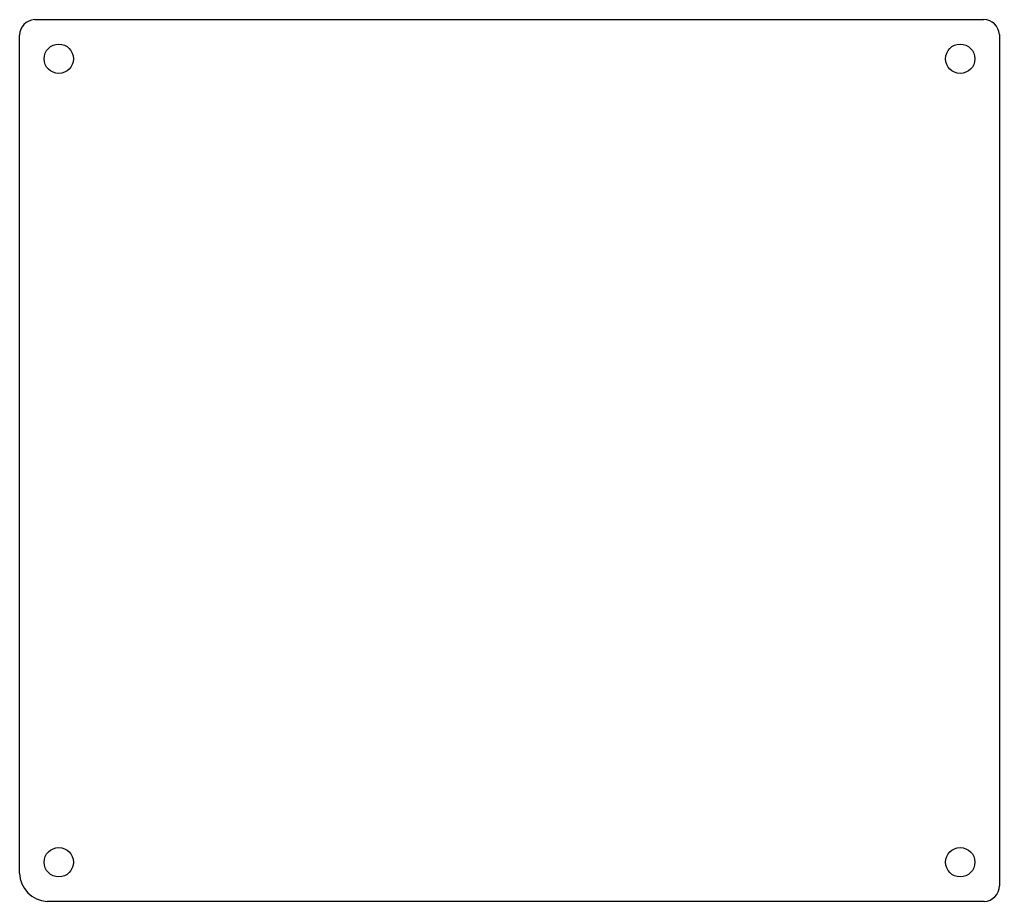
# Model space of a CAD drawing. Header units: millimetres. Extents: x 98 to 199, y 60 to 150.
import ezdxf

# ---------------------------------------------------------------- set-up
doc = ezdxf.new("R2010")
doc.units = ezdxf.units.MM
doc.header["$LTSCALE"] = 16.335
doc.layers.get('0').update_dxf_attribs({"linetype": 'CONTINUOUS'})

msp = doc.modelspace()

# ---------------------------------------------------------------- linework, layer by layer
at = {"color": 7, "linetype": 'CONTINUOUS'}
for p, q in [((100.03, 150), (196.9, 150)), ((98.5, 62.88), (98.5, 148.4)), ((198.5, 148.47), (198.5, 61.6)), ((196.93, 60), (101.32, 60))]:
    msp.add_line(p, q, dxfattribs=at)
for centre in [(102.5, 146), (194.5, 146), (102.5, 64), (194.5, 64)]:
    msp.add_circle(centre, 1.5, dxfattribs=at)
for centre, radius, start, end in [((100.1, 148.4), 1.6, 92.4295, 180), ((196.9, 148.4), 1.6, 2.3583, 90), ((101.44, 62.94), 2.94, 181.2313, 267.5687), ((196.9, 61.6), 1.6, 271.1606, 360)]:
    msp.add_arc(centre, radius, start, end, dxfattribs=at)

doc.saveas('drawing.dxf')
